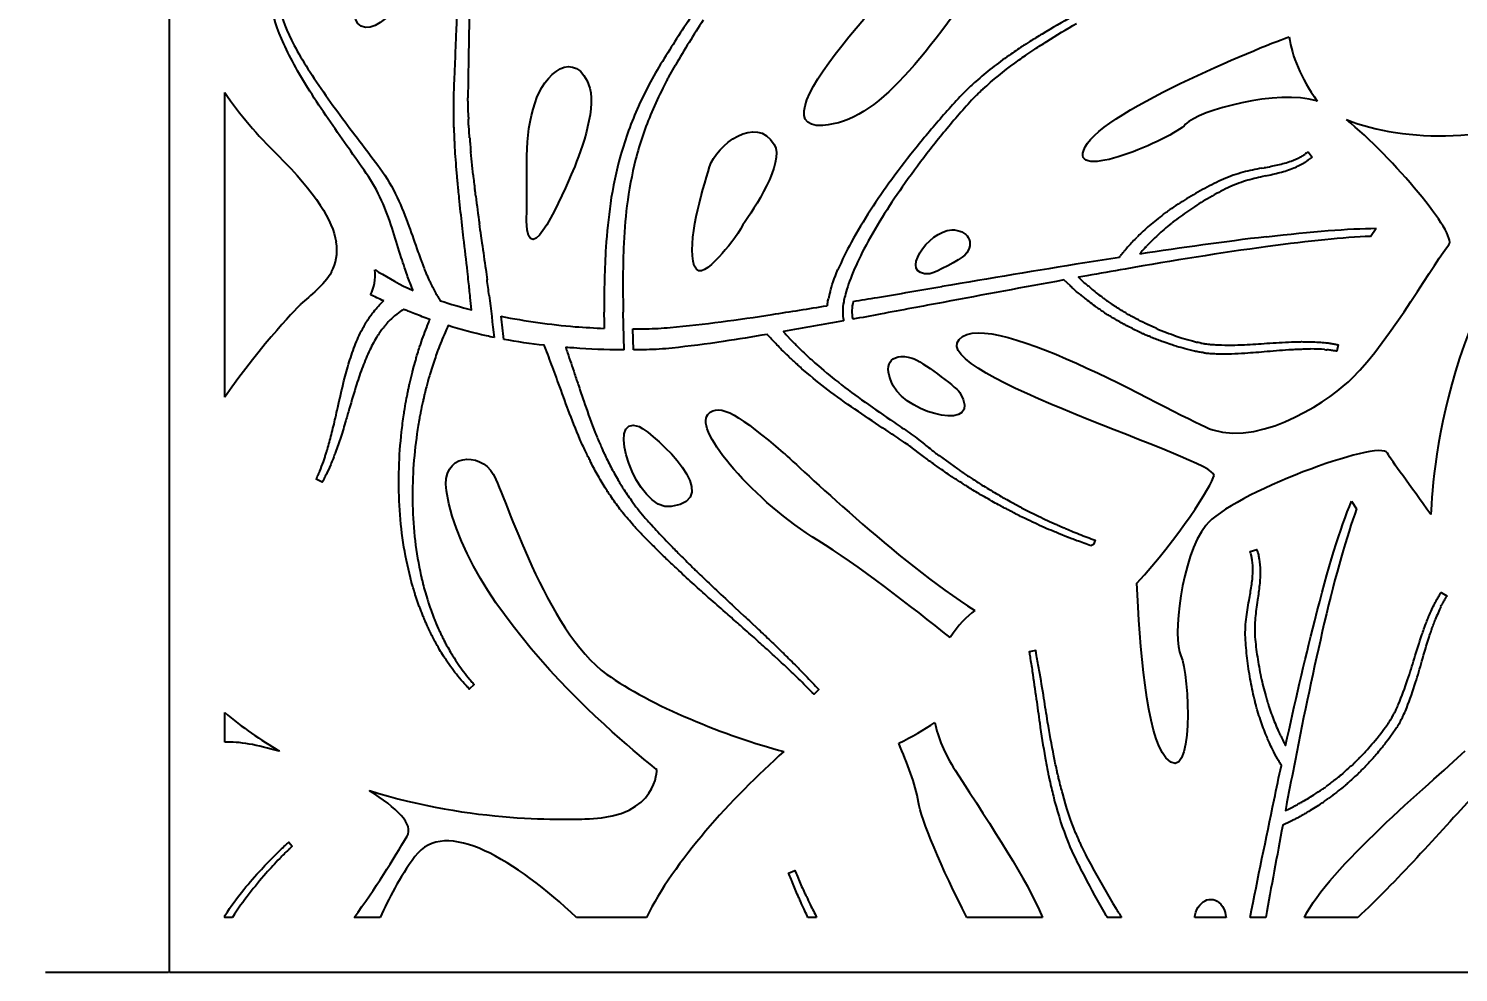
# Model space of a CAD drawing. Header units: metres. Extents: x -136 to 12250, y 0 to 1406.
# Drawn here: x -136 to 1243, y 0 to 911 of the extents above; entities that cross this region are included whole.
import ezdxf

# ---------------------------------------------------------------- set-up
doc = ezdxf.new("R2010")
doc.units = ezdxf.units.M
doc.layers.add('PDF_Geometry', color=7, linetype='Continuous')
doc.styles.add('OpenSansCondensed-Light', font='OpenSansCondensed-Light.ttf')
doc.dimstyles.new('EZDXF', dxfattribs={"dimtxt": 25, "dimasz": 0.175, "dimexe": 0.25, "dimexo": 1, "dimgap": 0.1, "dimtad": 1, "dimdec": 0, "dimzin": 12, "dimtxsty": 'OpenSansCondensed-Light', "dimblk": 'ARCHTICK', "dimcen": 2.5, "dimsd1": 1, "dimsd2": 1, "dimclre": 6, "dimazin": 3, "dimtfac": 0.5, "dimtdec": 0, "dimtmove": 2, "dimatfit": 3})

# ---------------------------------------------------------------- blocks, each defined once
blk = doc.blocks.new('*D8')
at = {"color": 6, "lineweight": -2, "transparency": 16777216}
for p, q in [((-1, 1406.3), (-119.9, 1406.3)), ((-1, 0), (-119.9, 0))]:
    blk.add_line(p, q, dxfattribs=at)
at = {"layer": 'Defpoints', "color": 0, "transparency": 16777216}
for p in [(-119.7, 1406.3), (0, 1406.3), (0, 0)]:
    blk.add_point(p, dxfattribs=at)
at = {"color": 0, "transparency": 16777216, "insert": (-119.7, 1233.6), "char_height": 25, "attachment_point": 5, "rotation": 90, "style": 'OpenSansCondensed-Light'}
blk.add_mtext('1406', dxfattribs=at)
blk = doc.blocks.new('_ARCHTICK')
at = {"color": 0, "linetype": 'ByBlock', "const_width": 0.15}
blk.add_lwpolyline([(-0.5, -0.5), (0.5, 0.5)], dxfattribs=at)

msp = doc.modelspace()

# ---------------------------------------------------------------- linework, layer by layer
at = {"lineweight": -2}
for p, q in [((0, 0), (0, 1406.3)), ((1158.5, 710.1), (1164.2, 717.9)), ((1140.2, 454.7), (1145.2, 447.1)), ((106, 213.6), (105.7, 213.3)), ((192.7, 175.6), (192.7, 175.1)), ((12250, 0), (0, 0))]:
    msp.add_line(p, q, dxfattribs=at)
for points in [[(53.1, 554.9), (53.1, 848.8)], [(53.1, 222.1), (53.1, 250.7)], [(60.8, 53.1), (53.1, 53.1), (53.1, 54.4)], [(203.2, 53.1), (178, 53.1)], [(460, 53.1), (392.6, 53.1)], [(624.2, 53.1), (615.8, 53.1)], [(842.2, 53.1), (769.2, 53.1)], [(918.4, 53.1), (904.5, 53.1)], [(1019.3, 53.1), (989, 53.1)], [(1057.5, 53.1), (1042.4, 53.1)], [(1146.4, 53.1), (1094.8, 53.1)]]:
    msp.add_lwpolyline(points, dxfattribs=at)
at = {"layer": 'PDF_Geometry', "lineweight": -2}
for p, q in [((481.7, 864.1), (488, 875.2)), ((1098.4, 791.7), (1102.2, 786.5)), ((292.8, 769.5), (291.8, 778.6)), ((1053.6, 775.9), (1056, 776.3)), ((1094.5, 781), (1094.5, 781)), ((1098, 783.2), (1097.8, 783.1)), ((1100.4, 785.1), (1100.3, 785)), ((1057.2, 768.4), (1054.5, 767.8)), ((981.2, 746.4), (981.2, 746.4)), ((960.9, 732.8), (961.6, 733.3)), ((967.9, 723.7), (967, 723)), ((971.5, 726.5), (970.3, 725.6)), ((301.4, 703.9), (300.5, 710.6)), ((932.4, 708.4), (933.4, 709.3)), ((946.4, 704.6), (946.3, 704.5)), ((957.9, 715.5), (957.8, 715.3)), ((916.3, 689.9), (916.3, 689.9)), ((920.6, 695.3), (920.8, 695.6)), ((937.4, 694.9), (937.4, 694.9)), ((651.6, 652.6), (651.6, 652.5)), ((419.3, 637.1), (419.3, 636.8)), ((438.6, 600.5), (437.6, 637.1)), ((635.1, 648.1), (635.1, 647.8)), ((447.5, 600.5), (446.9, 620.8))]:
    msp.add_line(p, q, dxfattribs=at)
for points in [[(291.8, 1000.8), (291.5, 996.8), (291.4, 992.9, -0.002507), (291.3, 988.7, -0.001927), (291.1, 982.8, 0.00148), (290.9, 977.6, -0.00034), (290.4, 962.2, 0.000478), (289.4, 931.6, 0.000466), (289, 920.9), (289, 919.8, 0.00063), (288.8, 908, 0.000282), (288.4, 884.1), (288.3, 881.8, 0.000147), (288, 860.2), (288, 857.6, -0.000005), (287.8, 848.3), (287.7, 845.4)], [(254.1, 660.2), (254.1, 660.1, 0.001972), (256.9, 654.9, -0.002621), (258.1, 652.8, 0.003426), (259.2, 651.1, -0.001327), (261.1, 648, 0.018208), (291.1, 639.3, -0.000027), (290, 651.2, 0.004915), (288.4, 666.2, -0.000941), (287.4, 676.1, -0.000053), (283.6, 708.4, 0.001276), (282.3, 720.7, -0.005109), (279.4, 746.9, 0.002397), (278.6, 754.7, -0.006758), (277.4, 768), (276.6, 777.6, -0.00041), (275.6, 790.1), (275.6, 790.1, -0.003719), (274.9, 804.4, 0.001307), (274.5, 813), (274.4, 814.9, -0.000072), (274.2, 818.9), (274.2, 819), (274.2, 819.9, -0.000745), (274.2, 824.9, -0.001679), (274.1, 833.8), (274.1, 836.7, 0.002231), (274.1, 840, 0.000005), (274.1, 842.6, 0.007215), (274.1, 843.6, -0.010212), (274.1, 845.7), (274.3, 848.7, -0.000908), (274.8, 860.6, -0.000185), (275.4, 875.9), (275.7, 884.4, 0.000641), (276.6, 904.4), (276.7, 908.3, -0.001918), (277.2, 920.2, -0.001425)], [(871.1, 922.3, 0.008359), (841.8, 905.3, 0.006688), (829.9, 898, -0.000602), (826, 895.6), (826, 895.5, -0.000416), (823, 893.6, 0.009643), (809.9, 884.7, 0.029685), (777.8, 859.5, 0.016048), (772.8, 854.9, -0.005549), (770.1, 852.4), (766.8, 849.3), (762.5, 844.7, 0.006464), (748.5, 829.2, 0.011972), (721.5, 797.2, 0.012136), (696.7, 765, 0.03273), (657.6, 704.3, 0.024931), (644.8, 678)], [(784.5, 852), (784.6, 852.1, -0.029368), (815.3, 877.2, -0.01045), (827.1, 885.6, 0.000089), (830.9, 888.2, 0.001417), (834.6, 890.6, -0.007105), (846.2, 898.1, -0.008907), (875, 915.5, -0.000858)], [(231.7, 665.9, 0.002093), (230.8, 668.2, -0.011309), (228.5, 674.6, 0.004261), (227.2, 678.4), (227.1, 678.5), (226.6, 680.1, -0.00397), (223.5, 689.7, -0.000525), (215.7, 714.7, 0.025388), (205.9, 741.4, 0.048106), (191.8, 767.7, 0.00398), (174.7, 792.2), (173.4, 794.1, -0.011216), (137.4, 846.8)], [(146.1, 852.6, 0.011149), (183.6, 801.6), (185.4, 799.2, -0.003485), (203, 775.7, -0.047352), (219.5, 747.6, -0.024449), (230.9, 719.8, -0.000388), (239.6, 695.1, 0.003146), (242.3, 687.5, -0.001854), (243.5, 684.3, -0.003145), (244.9, 680.8, 0.011415), (247.2, 674.9, 0.000122), (248.1, 672.9)], [(288.3, 825.2, 0.000839), (288, 836.8, -0.000077), (287.9, 839.4, -0.001012), (287.8, 842.6, 0.003093), (287.8, 843.7)], [(773.9, 841.7), (773.7, 841.6), (770.3, 837.7, 0.006042), (756.7, 822.1, 0.011212), (730.6, 789.9, 0.011759), (706.9, 757.7, 0.032321), (669.9, 697.8, 0.025291), (658.2, 672.5)], [(780, 847.8, -0.006202), (777.2, 845), (775.3, 843.1), (774, 841.8), (773.9, 841.7)], [(1059.4, 700.3, 0.00952), (921.8, 678.6)], [(197.9, 677.9, -0.00108), (201.6, 675.7)], [(921.8, 678.6, 0.001189), (885, 672.1, 0.00054), (877, 670.6, 0.000317), (879.4, 668.3), (881.5, 666.3, 0.008539), (885.5, 662.8, -0.001061), (887, 661.6, -0.003102), (890.2, 658.9)], [(250.8, 666.8), (250.9, 666.7, -0.003663), (251.7, 665)], [(883, 650.4, 0.004142), (879.8, 652.9, 0.002265), (877.7, 654.6, -0.008921), (873.8, 657.8), (873.7, 657.9, -0.001717), (870.9, 660.5, 0.000884), (869, 662.3), (862.8, 668, 0.00131), (746.4, 646.4, -0.000322), (685.6, 635.1, -0.00087), (659, 630.1, -0.00087)], [(900.8, 650.6), (900.9, 650.5, 0.000975), (909.2, 644.5), (909.3, 644.5)], [(191.3, 629.7, 0.001553), (193.5, 632.9), (193.6, 633.1, 0.002742), (195.8, 636, -0.037724), (205.1, 646.5), (205.2, 646.6, -0.001692), (206.5, 647.9)], [(248.1, 335.4, -0.003809), (246.5, 339.1, 0.001816), (245.1, 342.1), (245.1, 342.3, 0.001481), (243.5, 346.3, -0.00017), (242.3, 349.4, 0.003452), (241.6, 351.3, -0.001771), (240.9, 353), (240.8, 353.1, 0.003061), (239.6, 356.8, -0.001013), (237, 364.4), (237, 364.5, 0.000454), (235, 371), (234.6, 372.4, -0.001897), (233.5, 376.3), (233.4, 376.5), (233.1, 377.7, -0.002077), (232.4, 380.5, -0.027178), (225.4, 414.7, -0.022826), (221.7, 450.5, -0.019857), (221.3, 486.6, -0.019906), (223.8, 521.4, -0.012126), (224.8, 529.8, 0.000511), (225.9, 538), (225.9, 538.1, 0.003447), (226.8, 543.7, -0.012086), (228.6, 553.9, 0.001047), (229.6, 558.6), (230.1, 561.4, 0.000098), (230.8, 564.5, -0.002986), (231.7, 568.7, -0.011214), (234.2, 579, 0.001857), (235.1, 582.4, -0.012592), (237.4, 590.8, 0.00445), (238.6, 595, -0.00775), (240.8, 602, 0.004128), (242.2, 606.2), (242.2, 606.3, -0.014495), (248.9, 624.4, -0.007726), (251, 629.9, -0.010118), (236.6, 635.4, 0.000217), (230.2, 638, 0.000319), (225.8, 639.8, 0.020125), (224, 638.6), (223.8, 638.5)], [(951.7, 621.4), (950.1, 622.1, -0.00126), (947.2, 623.4, 0.002144), (944.3, 624.7), (944, 624.8, 0.0059), (941.5, 625.9), (940.6, 626.4, -0.000823), (938.9, 627.3), (936.8, 628.4, 0.000826), (928.2, 632.9, 0.00298), (926.8, 633.6, -0.001414), (925.6, 634.3), (925.2, 634.5, -0.004511), (923.3, 635.7, 0.002372), (920.4, 637.5, -0.003024), (918.4, 638.7, 0.003251), (913.6, 641.7, 0.004482), (912.4, 642.4)], [(151.2, 480.8, -0.016255), (149, 476.4, 0.005462), (148.3, 475.1), (148.3, 475.1, -0.005099), (147.2, 473), (141.5, 475.9, -0.001719), (142.4, 478, -0.003301), (143, 479.2, 0.014964), (144.8, 483.6), (144.9, 483.7, 0.012612), (148.3, 492.6, 0.000039), (149, 494.6, 0.00206), (150.2, 498.2, 0.000612), (151.3, 501.8, -0.000594), (152.2, 504.5, 0.008336), (156.1, 518.8, 0.005791), (160, 535.1, 0.001302), (162.2, 545, -0.006624), (168.2, 570.7, -0.013954), (173.3, 588.9, -0.022495), (179.4, 606.5, -0.029058), (187, 622.4), (187, 622.6, 0.001909), (188.2, 624.6)], [(217.1, 633.4, 0.037558), (209, 625.4, 0.007019), (207.9, 624.2, -0.001727), (206.9, 622.9, -0.00382), (204.8, 620.2)], [(313.1, 612.5, -0.003878), (305.7, 614.1, -0.019699), (268.7, 624, 0.011412), (265.8, 617.3), (265.7, 617.2, 0.014036), (258.9, 600.4, -0.002016), (257.6, 596.8, 0.008208), (255.2, 589.8, -0.003875), (253.8, 585.7, 0.012357), (251.4, 577.9, -0.000997), (250.7, 575.6, 0.010734), (247.7, 564.8, -0.000566), (246.1, 558.4), (245.9, 557.8, -0.000068), (245.2, 554.3, 0.000849), (244.3, 550.6), (244.3, 550.5, 0.011673), (242.1, 540.3, -0.002123), (241.2, 535.5), (241, 534.4, -0.001528), (239.8, 527.6, 0.012111), (238.6, 519.6), (238.6, 519.5, 0.01956), (235.1, 485.9, 0.019796), (234.4, 451, 0.0223), (236.8, 416.3, 0.025956), (242.5, 383), (242.5, 382.9, 0.001425), (242.9, 381, -0.00409), (243.4, 378.9, -0.001913), (244.2, 375.8), (244.4, 375, -0.000672), (246.4, 367.3), (248.7, 359.8, -0.000138), (249.4, 357.4), (249.8, 356.1), (251.1, 352.5, 0.000362), (253.5, 345.6, -0.000974), (255, 341.9, 0.000226), (256.2, 338.9), (256.3, 338.8)], [(650.3, 628.5, -0.001899), (592.1, 618.2, 0.004066), (592.9, 617.3), (592.9, 617.3, 0.001721), (596.2, 613.7), (598.7, 611, 0.009076), (603, 606.6, -0.002144), (605.7, 603.9, 0.01065), (612.2, 597.6, -0.001011), (613.9, 596, -0.003679), (615.8, 594.2, 0.00582), (618.4, 591.8, -0.001383), (621.2, 589.3, -0.001133), (623.2, 587.5, 0.015056), (645.2, 569.3, 0.01065), (670.9, 550.2, 0.00412), (699.2, 530.6, -0.003818), (713.8, 520.4, -0.001234), (720.9, 515.3), (721.2, 515.1), (728.3, 509.5, -0.002818), (733.6, 505.3, 0.008646), (742.3, 498.6), (760.1, 485.7, -0.00119), (763.7, 483.3, 0.000191), (767, 481.1, -0.001193), (770.9, 478.5, -0.002126), (774.9, 475.9)], [(948.3, 612.2, 0.00091), (946.3, 613.1, 0.000847), (943.5, 614.2, -0.001239), (940.3, 615.6, -0.0037), (938.7, 616.2, 0.000421), (937.4, 616.8), (937.3, 616.8), (937.2, 616.9, -0.00285), (934.4, 618.3, 0.000671), (923.4, 623.8), (923.3, 623.8, 0.001767), (921.9, 624.6, -0.004825), (920.6, 625.2), (920.5, 625.3), (919.8, 625.6, -0.004655), (917.9, 626.8, 0.000224), (912.9, 629.8, 0.000672), (908.8, 632.2), (908, 632.7, 0.002059), (906.8, 633.4)], [(202.2, 616.5, -0.004744), (200.7, 614.3, 0.027875), (193.1, 600.5, 0.021737), (186.3, 584.5, 0.01336), (180.4, 567.3, 0.006416), (173.3, 543.7, -0.001477), (170, 532.4, -0.00646), (165.1, 516.3, -0.010492), (160.1, 501.9, -0.003486), (158.4, 497.4), (157.7, 495.6, -0.0045), (155.4, 489.9)], [(412.5, 480.7, -0.016591), (405.6, 493.7, 0.001595), (403.6, 497.7), (403.5, 497.8, 0.001962), (401.2, 502.8, -0.011809), (395.9, 514.4, -0.01225), (384.6, 542.6), (383.6, 545.3, 0.000323), (374, 571.5, 0.002517), (366.6, 591.6, 0.004956), (363, 601.2, -0.002309), (361.7, 604.4), (361.5, 605, -0.020129), (322.3, 610.7, -0.020129)], [(769.6, 468.7, 0.000633), (766, 471, 0.000618), (758.7, 475.7, -0.004309), (754.9, 478), (754.8, 478.1), (751.2, 480.6, 0.000411), (744.7, 485.2, -0.000229), (736.6, 490.8, -0.009058), (727.3, 497.7, 0.002592), (722.2, 501.6), (715.1, 506.9), (713.9, 507.8, 0.000414), (707.9, 512, 0.003661), (693.2, 521.8), (690.9, 523.3, -0.00423), (664.5, 541, -0.010843), (638, 559.8, -0.0143), (615.1, 578.1), (610.1, 582.4, -0.008126), (607, 585.1, 0.004491), (605.3, 586.7), (604, 587.9, -0.012817), (596.6, 594.8, 0.000623), (594.4, 596.9, -0.009403), (589.2, 602, -0.001481), (584.7, 606.7), (583.1, 608.3, -0.014026), (578.5, 613.4), (576.9, 615.2, -0.006055), (576.6, 615.5, -0.004637), (534.1, 608.7, -0.011928), (484.8, 602.3, -0.019043), (460, 600.7, -0.00434), (447.5, 600.5, -0.00434)], [(987.5, 599.6), (979.9, 601.6, -0.000483), (971.4, 603.9), (971.2, 604, -0.000012), (965.8, 605.8, -0.000355), (958.7, 608.3)], [(961.8, 617.3), (961.8, 617.3, 0.000252), (971.2, 613.9), (974.1, 612.9), (977, 612, 0.000305), (986.7, 609.3), (989.9, 608.3)], [(995, 607.2, 0.006626), (992.8, 607.7, 0.010748), (991.5, 607.9)], [(998.9, 606.5), (999, 606.5, -0.003923), (1001.5, 606.2, 0.009227), (1005.3, 605.8), (1006.3, 605.7, -0.0016), (1011.8, 605.4, 0.021433), (1037, 605.6, 0.004163), (1058.6, 606.9, -0.007175), (1082.4, 608.2, -0.007153), (1088.2, 608.4, 0.003177), (1091.9, 608.5, -0.008268), (1098.1, 608.4, 0.00135), (1100.7, 608.4), (1100.8, 608.4)], [(438.6, 600.5, -0.000879), (436.1, 600.5, -0.015633), (389.9, 602.4, -0.002536), (382.1, 603, -0.003067), (383.9, 597.8, -0.002164), (390.7, 577.4, 0.000185), (394.7, 565.6, 0.000082), (399.5, 551), (400.6, 548, 0.012119), (410.7, 520.6), (410.7, 520.5, 0.011729), (415.3, 509.6, -0.002539), (417.6, 504.3, -0.002003), (419.4, 500.3)], [(993.2, 598.5, 0.007263), (991.1, 598.9), (990.9, 598.9, 0.01305), (989.8, 599.1)], [(997.9, 597.8, -0.0019), (1000.1, 597.5, 0.010861), (1004.7, 597.1), (1004.7, 597.1, 0.001365), (1011.4, 596.8), (1011.4, 596.8, 0.021241), (1037.4, 597.5, 0.003766), (1058.8, 599.2, -0.007422), (1082.7, 601, -0.007799), (1089.2, 601.3, 0.001836), (1092.2, 601.4, -0.008451), (1097.9, 601.5, 0.001445), (1100.6, 601.5)], [(1120.4, 606.8, -0.003855), (1124.1, 606.2, -0.003643), (1127.3, 605.6), (1126.2, 599.3, -0.003275), (1123, 599.8), (1122.9, 599.8, -0.002625), (1119.2, 600.4)], [(437.7, 467, 0.002586), (434.8, 471.4, 0.000748), (432.6, 475.3)], [(785, 469.4), (785.1, 469.4, -0.001023), (799.2, 460.9, 0.015291), (805.2, 457.5), (806, 457, 0.001134), (812.8, 453.3), (820.7, 449)], [(425.6, 459.4, 0.002871), (422.7, 463.6), (422.6, 463.7, 0.001605), (420.3, 467.4)], [(445.6, 455.3), (445.6, 455.3), (449.9, 449.3), (451.4, 447.4, -0.001254), (457.7, 439.6, 0.014449), (462, 434.7, -0.002087), (464.3, 432.2), (465.1, 431.4, 0.010623), (471, 424.9, -0.000991), (483.9, 411.4), (485.1, 410.1, 0.007913), (494, 401.2, -0.002306), (499.3, 395.9, -0.000796), (503.4, 391.8, 0.000489), (506.3, 389), (507.1, 388.2, -0.000837), (513.4, 382.2, 0.000054), (520.5, 375.4, 0.000691), (527.5, 368.8, 0.000304), (545, 352.5), (554.3, 343.8, -0.000273), (561, 337.6), (566.8, 332.2, 0.001143), (578.3, 321.2, 0.001068), (582.5, 317.3, -0.004841), (588.9, 311, -0.000678), (598.3, 301.7), (600.5, 299.6, 0.000177), (606.6, 293.6), (607.1, 293, 0.003353), (613.4, 286.4, 0.001217), (626.3, 272.9), (621.7, 268.4, -0.000038), (608.5, 281.5, 0.002015), (601.9, 288), (601.5, 288.4, 0.00111), (595.9, 293.7), (593.1, 296.3, -0.000926), (587.8, 301.2), (583.4, 305.3, 0.004248), (576.7, 311.4, -0.001012), (572.6, 315.1, 0.000061), (566.8, 320.3, -0.000397), (560.8, 325.7, -0.000541), (553.4, 332.2, -0.000109), (548.1, 336.9, -0.000424), (535.9, 347.6, 0.000332), (520.5, 361.2), (519.7, 361.8, 0.001019), (506, 374.1, 0.001844), (498.6, 380.8, -0.000468), (491.3, 387.7, 0.002297), (486, 392.6, -0.007956), (476.5, 401.7, -0.000002), (470, 408.1, 0.000521), (462, 416, -0.011272), (455.7, 422.5), (454.8, 423.4, 0.005553), (452.3, 426.1, -0.013628), (447.6, 431.1), (446.1, 432.9, 0.00065), (441, 438.9), (439.2, 440.9), (437.6, 443, 0.003257), (435.8, 445.4, -0.001093), (434.5, 447)], [(816.6, 442.2), (815.7, 442.7, -0.001146), (811.1, 445.1), (809, 446.2, -0.001566), (805.5, 448, 0.000935), (802.1, 449.8), (801.2, 450.3, -0.016492), (794.9, 453.7, -0.000486), (780.7, 461.9)], [(825.8, 446.3), (825.8, 446.3), (838.4, 440.1, 0.01686), (855.5, 432.1, -0.00108), (860.4, 429.9, -0.000052), (863.9, 428.4, -0.001267), (869.7, 425.9, 0.001412), (877.5, 422.9), (877.6, 422.8, -0.000131), (893, 416.9), (891.4, 412.8)], [(888.9, 411.5, -0.000226), (875.3, 416.5, 0.002189), (870.4, 418.3, -0.001678), (867.1, 419.5), (867, 419.5), (857.6, 423.5, 0.002247), (852.4, 425.6, -0.016905), (835, 433.3, -0.000838), (825.5, 437.8), (822.5, 439.2)], [(1042.4, 53.1, -0.001701), (1065.6, 166.6, -0.001172), (1072.6, 199.7), (1072.6, 199.7, 0.006585), (1071.7, 201.2, -0.012529), (1069.1, 205.7), (1068.9, 206, -0.016694), (1064, 215.3, -0.013966), (1061.1, 221.4), (1060.5, 222.7, -0.011548), (1058.2, 228.2, -0.018174), (1052.4, 243.7, -0.011076), (1049.7, 252.3, 0.001537), (1048.4, 256.7), (1048.2, 257.5, 0.002287), (1047.2, 261.3, -0.0151), (1043, 280.5), (1043, 280.5, -0.01499), (1039.9, 300.5, -0.015338), (1038, 320.6, -0.044941), (1038.6, 340.6, -0.01693), (1041.4, 358.7), (1041.8, 361.1, 0.010447), (1044, 374.5, 0.02899), (1045.1, 387.7, 0.037719), (1044.5, 397.6, 0.001998), (1043.9, 401.2, 0.006879), (1043.6, 402.7, -0.007783), (1043.2, 403.8, -0.005679), (1042.6, 406.2), (1048.8, 407.9, 0.000139), (1049.5, 405.6), (1049.5, 405.6, 0.004449), (1049.8, 404.7, -0.015195), (1050.4, 402.7), (1050.4, 402.5, 0.002102), (1050.8, 400.6, -0.000102), (1051.2, 398.7), (1051.2, 398.7, -0.038274), (1052.2, 387.7, -0.029651), (1051.5, 373.6, -0.01016), (1049.6, 359.4), (1049.2, 356.7, 0.01677), (1047.2, 339.8, 0.044526), (1047.3, 321.3, 0.014347), (1049.8, 301.9, 0.014722), (1053.4, 282.6, 0.016872), (1058.1, 264.4), (1058.6, 262.9, 0.002131), (1059.4, 260), (1059.8, 258.9, -0.000289), (1060.8, 255.7, 0.010784), (1063.6, 247.8), (1063.7, 247.6, 0.018196), (1069.6, 233.1), (1069.6, 233, 0.013307), (1071.9, 228.2, -0.001066), (1072.6, 226.7, 0.01527), (1075.4, 221.2), (1075.5, 221.2, 0.007652), (1076.7, 218.8, -0.008925), (1104.8, 339.3)], [(1223.1, 360.6, -0.002637), (1225, 363.9, -0.003077), (1226.7, 366.6), (1232.2, 363.4, -0.003483), (1230.6, 360.6), (1230.5, 360.5, -0.002866), (1228.7, 357.3)], [(1114, 337.1, 0.009364), (1085.8, 204.2)], [(1179.9, 247.1), (1180, 247.1, -0.003408), (1181.2, 249.4, 0.010057), (1183, 252.8), (1183.4, 253.7, -0.001787), (1185.6, 258.7, 0.021507), (1194.4, 282.3, 0.004049), (1200.9, 303, -0.007197), (1208.2, 325.6, -0.007931), (1210.1, 331.1, 0.004362), (1211.4, 334.7, -0.007573), (1213.6, 340.4, 0.001459), (1214.6, 342.8), (1214.6, 342.9)], [(1187.8, 243, -0.004451), (1188.8, 244.9, 0.010495), (1190.8, 249.1), (1190.9, 249.1, 0.001021), (1193.5, 255.2), (1193.5, 255.3, 0.021266), (1202.1, 279.8, 0.003699), (1208.2, 300.3, -0.007498), (1215.1, 323.4, -0.007726), (1217.2, 329.6, 0.002031), (1218.1, 332.3, -0.008263), (1220.1, 337.7, 0.002673), (1221, 340.3)], [(266.8, 301.2), (266.7, 301.4, 0.003447), (264.3, 305.2, -0.006306), (260.5, 311.2), (260.5, 311.3, -0.000918), (257.4, 316.8), (256.9, 317.8, -0.019307), (254.2, 322.7, 0.003803), (252.7, 325.7)], [(260.2, 329.7, -0.002976), (261.8, 326.3), (261.8, 326.3)], [(263.9, 322, -0.001327), (264.6, 320.6), (265.5, 318.9, 0.00123), (267.4, 315.2, 0.007439), (271.1, 308.9, -0.002361), (273.1, 305.4)], [(874.1, 134.5), (874, 134.6, -0.029393), (861.6, 172.3, -0.010129), (858, 186.4, 0.001325), (856.9, 190.8, 0.001466), (855.9, 195.2, -0.007235), (853.1, 208.7, -0.008763), (847.1, 241.8, -0.000811), (843.5, 264.4, 0.003227), (839, 291.6, 0.004341), (836.5, 305.6), (835.6, 310.6), (829.3, 309.4, -0.002318), (830.1, 304.5, -0.005893), (832.3, 290.6, -0.003364), (836.1, 263.8, 0.000926), (839.4, 240.6, 0.008393), (844.7, 207.1, 0.006303), (847.3, 193.4, -0.000471), (848.2, 188.9), (848.2, 188.8, -0.001229), (849, 185.3, 0.009672), (852.6, 169.9, 0.029699), (864.7, 131, 0.016011), (867.2, 124.7, -0.006332), (868.5, 121.3), (870.3, 117), (873, 111.5, 0.006415), (882.5, 92.7, 0.011972), (902.7, 56.1, 0.001041), (904.5, 53.1, 0.001041)], [(283.5, 290.3), (283.6, 290.2, 0.020653), (289.6, 282.7, -0.00501), (291, 280.9, -0.001495), (293.8, 277.7), (289, 273.4, -0.00288), (286.1, 276.7, 0.004049), (284.5, 278.4, -0.022308), (278.1, 285.9)], [(1156.6, 216.2), (1156.7, 216.3, 0.000446), (1163.2, 223.8), (1165.1, 226.1), (1167, 228.6, 0.001104), (1173, 236.6), (1175.1, 239.3)], [(1177.9, 243.6, 0.006831), (1176.7, 241.8, 0.009394), (1176, 240.7)], [(1185.5, 238.9, 0.007727), (1184.4, 237.1), (1184.2, 236.9, 0.01437), (1183.7, 235.9)], [(1182.3, 233.9), (1177.8, 227.6, -0.000306), (1172.5, 220.4), (1172.4, 220.3, 0.000172), (1168.8, 215.9, 0.000033), (1164, 210.1)], [(1149.2, 208.3), (1148, 207.1, -0.000577), (1145.7, 204.8, 0.000909), (1143.5, 202.6), (1143.3, 202.4, 0.00384), (1141.4, 200.4), (1140.6, 199.7, -0.001479), (1139.1, 198.5), (1137.3, 196.9, 0.000439), (1130, 190.4, 0.001819), (1128.9, 189.4, -0.000836), (1127.9, 188.5), (1127.4, 188.2, -0.005992), (1125.7, 186.9, 0.003789), (1123, 184.8, -0.002277), (1121.1, 183.4, 0.003227), (1116.6, 180, 0.003301), (1115.5, 179.1)], [(1085.8, 204.2, 0.001386), (1078, 164.1, 0.000338), (1076.5, 156.1, -0.000404), (1079.5, 157.5), (1082.2, 158.7, 0.008627), (1086.8, 161.3, -0.000649), (1088.6, 162.3, -0.003622), (1092.2, 164.3)], [(1148.4, 193.3), (1148.3, 193.2), (1148.3, 193.2, -0.002688), (1145.9, 191, 0.000874), (1136.8, 182.7), (1136.8, 182.6, 0.004369), (1135.6, 181.6, -0.002648), (1134.6, 180.6), (1134.4, 180.5), (1133.9, 180.1, -0.00455), (1132.1, 178.7, 0.000022), (1127.5, 175.1, 0.001221), (1123.8, 172.1), (1123.1, 171.5, 0.001521), (1121.9, 170.6)], [(1156.5, 201.8, 0.001796), (1155, 200.2, 0.000979), (1153, 198.1, -0.000584), (1150.6, 195.6, -0.006953), (1149.4, 194.3)], [(1103.8, 171.2), (1103.8, 171.3, 0.000611), (1112.4, 176.9), (1112.5, 177)], [(1097.6, 154.5, 0.003571), (1094.1, 152.4, 0.002793), (1091.7, 151, -0.009099), (1087.3, 148.5), (1087.2, 148.5, -0.000866), (1083.8, 146.8, 0.001684), (1081.4, 145.6), (1073.9, 141.9, 0.001009), (1057.5, 53.1, 0.001009)], [(53.1, 54.4, -0.000534), (53.6, 55.2, -0.028313), (71.6, 80, -0.015936), (88.5, 99.4, -0.012144), (102.3, 113.7, -0.010121), (111.5, 122.5, -0.003979), (114.9, 125.5), (118.3, 121.8, 0.000831), (115, 118.8), (114.7, 118.4, 0.009593), (106.2, 109.9, 0.012366), (92.9, 95.4, 0.016094), (76.8, 75.9, 0.026327), (60.8, 53.1)], [(876.4, 128.8, -0.005983), (878, 125.2), (879.1, 122.8), (879.8, 121.1), (879.9, 121), (880, 120.8), (882.3, 116.2, 0.006023), (892.1, 97.9, 0.011188), (912.8, 62.1, 0.003091), (918.4, 53.1, 0.003091)], [(615.8, 53.1, -0.000165), (614.3, 56.2, 0.000507), (611.4, 62.4, -0.00486), (608.1, 69.8, 0.001239), (606.3, 73.9, -0.012475), (600.9, 86.8, 0.001777), (599.6, 90, 0.000609), (597.2, 95.8), (603.2, 98.3, 0.000504), (605.6, 92.6, -0.002771), (607, 89.2, 0.011906), (612.6, 76.8, -0.001413), (614.4, 73.1, 0.003776), (618, 65.5, -0.000585), (621.1, 59.3, 0.00042), (624.2, 53.1, 0.00042)]]:
    msp.add_lwpolyline(points, format="xyb", dxfattribs=at)
for points in [[(344.5, 736.2), (344.5, 736.7)], [(506.3, 681.3), (506.2, 681.6)], [(425.6, 487.9), (425.6, 487.8)]]:
    msp.add_lwpolyline(points, dxfattribs=at)
for centre, radius, start, end in [((1381, 326.7), 1060.6, 145.6636, 148.4516), ((1417.7, 332.2), 1076.7, 146.9994, 149.7108), ((813.8, 671.2), 397.1, 147.9896, 155.5062), ((708.3, 735.7), 260.4, 151.3292, 153.2254), ((-111.9, 1180.5), 672.7, 331.5984, 331.9388), ((772.5, 700), 333.8, 152.7176, 157.0271), ((758.9, 696.8), 336.5, 155.6109, 164.2567), ((762.9, 703.4), 323.6, 156.9306, 165.5368), ((-13, 813.4), 301.5, 1.1505, 1.8482), ((-23.9, 795.6), 313.2, 3.8126, 4.3685), ((-1581.8, 681.6), 1875.3, 4.0435, 4.1239), ((-1112.7, 708.2), 1405.5, 3.9555, 4.3095), ((1238.2, 869.8), 950.9, 183.897, 184.7335), ((-9913.9, -277.4), 10260.2, 5.90788, 5.97896), ((794.2, 687.9), 372.9, 164.3991, 171.6888), ((1059.7, 844.6), 65.8, 289.8806, 298.5203), ((964.3, 1006.3), 253.5, 300.0002, 300.8426), ((1065.4, 830.2), 50.6, 304.817, 306.4817), ((1117.8, 759.5), 37.4, 124.7429, 126.6147), ((1159.3, 707.1), 104.3, 125.7504, 127.0777), ((1351.7, 467.5), 405, 128.0277, 128.3636), ((792.7, 696.7), 354.1, 165.684, 173.0397), ((1101.8, 511.4), 268.8, 100.323, 104.2223), ((998.2, 1091.2), 320.1, 280.405, 282.838), ((1043.9, 891.1), 114.9, 282.7649, 289.3663), ((1040.8, 888.1), 120.3, 284.6131, 291.3396), ((1057.5, 843.6), 72.7, 291.7988, 300.5269), ((1357.4, 367.2), 490.2, 122.2141, 122.4317), ((1176.3, 657.9), 147.8, 122.0892, 122.8746), ((1072.7, 818.1), 43.1, 305.8715, 308.6624), ((1115.7, 764.7), 25.5, 127.2064, 129.1358), ((863.1, 830.7), 573.6, 186.121, 187.5684), ((1154, 465.4), 329.8, 114.5832, 118.0831), ((1063.1, 663.5), 111.8, 104.1544, 114.4466), ((1066.8, 664.2), 103.4, 106.0936, 116.3354), ((1107.9, 521.9), 251.6, 102.2326, 106.0981), ((981.8, 1112), 351.8, 282.3813, 284.7093), ((-680.8, 628.1), 983.6, 7.0468, 7.4229), ((1516.6, 897.8), 1230.3, 186.9571, 188.1913), ((1153.5, 467.7), 327.7, 121.7208, 125.155), ((1157.3, 457.3), 338.5, 117.9303, 121.3507), ((1170, 458.2), 333.9, 119.8987, 123.2616), ((1172.3, 454.3), 338.5, 116.5816, 119.9024), ((933.6, 668.1), 513.6, 171.7538, 176.4766), ((921, 680.7), 483.4, 173.0036, 177.8576), ((614.3, 1184.6), 569.4, 307.0294, 307.4868), ((751.6, 1031.6), 364.8, 305.141, 305.7535), ((1141.5, 503.3), 280.5, 123.4379, 127.2921), ((-1635.6, 449), 1953.7, 7.6948, 8.0472), ((1090.1, 552.4), 221.8, 129.1227, 133.3984), ((1072.7, 576.6), 192, 126.9503, 129.657), ((1083.7, 573), 190, 128.9093, 131.4503), ((756.7, 980), 332.1, 308.7099, 309.2877), ((1433.5, 117.3), 764.6, 127.2856, 127.5166), ((18267.5, 3208.7), 18139.9, 187.93689, 188.01891), ((1022.4, 617.6), 127.8, 134.764, 137.7768), ((1024.3, 620.1), 127.4, 132.8458, 135.5347), ((1470.7, -2741.5), 3475.8, 96.816, 98.8554), ((1015.1, 634.6), 98.1, 134.5393, 137.6523), ((1097.7, 554.9), 212.8, 131.0831, 135.3138), ((1398.8, 642.6), 979.6, 176.6624, 180.3258), ((1410.1, 664.3), 972.8, 177.9667, 181.6035), ((2052.3, -6577), 7355.1, 98.88508, 99.14866), ((857.7, 736.8), 75.1, 321.3039, 322.6695), ((998.3, 629.7), 101.7, 139.8182, 142.7028), ((1046.4, 592.5), 162.4, 136.902, 140.6177), ((1006.4, 633.1), 92.6, 138.1732, 139.8069), ((1014.1, 630.6), 100.1, 136.4398, 139.9825), ((747, 882.1), 266.8, 316.8205, 317.1598), ((2678.8, 991.6), 2394.4, 187.5209, 187.7599), ((3653, -16403.3), 17310.9, 99.20833, 99.67026), ((-549.5, 549.2), 864, 6.906, 7.9243), ((96.5, 599.5), 150.3, 22.8217, 23.4658), ((14610.7, 2335.5), 14401, 186.70899, 186.87168), ((417.8, 698.9), 223.2, 346.8219, 347.302), ((740.9, 627.2), 107.8, 164.28, 167.8368), ((751, 627.1), 102.6, 165.6331, 168.8862), ((-1578.6, 14160.4), 13697.2, 279.40432, 279.50302), ((-6806.6, 45299.7), 45272.3, 279.52226, 279.60231), ((-42317.9, 404.6), 42737.9, 0.29055, 0.31131), ((334.3, 2175.3), 1560.2, 275.4671, 279.1065), ((-251.5, 6072.2), 5500.8, 278.7071, 279.2663), ((787.7, 617.9), 155.5, 169.8742, 170.6499), ((273, 707.9), 367.1, 350.1689, 350.5818), ((693.4, 637.7), 44, 167.9946, 191.9715), ((693.4, 637.7), 35.2, 164.1349, 192.3776), ((2834.6, 3434.3), 3400.4, 235.2127, 235.3875), ((449.8, 1299.7), 679.3, 258.9437, 265.0689), ((14610.7, 2335.5), 14392.2, 186.79344, 186.88313), ((447.3, 1346.2), 725.4, 265.5824, 267.7914), ((448.7, 1407.8), 787, 269.8722, 270.7983), ((451.5, 971.1), 350.3, 271.3268, 275.1462), ((1124.6, 686.8), 79.8, 263.1425, 264.5251), ((1122.9, 679.9), 79.5, 263.763, 265.4203), ((1167.4, 384.1), 60.2, 332.075, 333.9112), ((1153, 390.3), 82.4, 332.9669, 334.5629), ((-585.5, 2651.6), 3011.9, 304.256, 304.4532)]:
    msp.add_arc(centre, radius, start, end, dxfattribs=at)
for points in [[(630.1, 817.1), (556.7, 812), (728.2, 987.6), (757.7, 1004.1)], [(799.4, 982.1), (727.6, 884.3), (685.2, 821), (630.1, 817.1)], [(232.6, 967.8), (229.8, 923.4), (175.4, 886.8), (177.7, 933.1)], [(110.1, 895.8), (103.7, 909.6), (99.4, 923.2), (97.9, 934.1)], [(104.8, 935.1), (106.5, 925), (111.1, 912.4), (117.6, 899.4)], [(117.6, 899.4), (124.3, 886), (133.9, 870.2), (146.1, 852.6)], [(883.3, 796.5), (902, 832.8), (1065.8, 898.1), (1080, 902.5)], [(1080, 902.5), (1083.2, 883.3), (1090.9, 863.8), (1107.2, 840.6)], [(137.4, 846.8), (125.7, 865.2), (116.5, 881.7), (110.1, 895.8)], [(352.6, 838.8), (359.9, 866.2), (392.2, 894.1), (405.4, 853.1)], [(53.1, 848.8), (67.6, 827.8), (84.6, 807.6), (104, 788.6)], [(287.7, 845.4), (287.7, 844.9), (287.7, 844.3), (287.8, 843.7)], [(405.4, 853.1), (411.4, 830.6), (395.8, 787.8), (387.4, 769.7)], [(784.5, 852), (783, 850.7), (781.5, 849.3), (780, 847.8)], [(1106.6, 840.8), (1070, 852.2), (992.8, 832), (980.2, 818.2)], [(344.5, 736.7), (345.4, 768.2), (341.3, 807.7), (352.6, 838.8)], [(520.9, 777.3), (527.6, 797.8), (566, 828.4), (583.3, 798.7)], [(1107.2, 840.6), (1107, 840.6), (1106.8, 840.7), (1106.6, 840.8)], [(1135.4, 822.7), (1191.8, 800.6), (1278.3, 799), (1360.5, 836.7)], [(288.3, 825.2), (288.3, 824.5), (288.3, 823.8), (288.3, 823.1)], [(980.2, 818.2), (967.7, 804.3), (864.3, 759.6), (883.3, 796.5)], [(1234.2, 702), (1242.8, 711.5), (1179.8, 786.7), (1135.4, 822.7)], [(104, 788.6), (141.7, 751.5), (157.2, 724.9), (160.6, 704.9)], [(583.3, 798.7), (593.4, 780.8), (563.8, 736.3), (552.9, 721.2)], [(506.2, 681.6), (498.8, 705), (513.6, 753.1), (520.9, 777.3)], [(1382.1, 782.8), (1233.6, 686.5), (1219, 485.5), (1216.7, 441.8)], [(387.4, 769.7), (374.8, 739.8), (341.8, 666.8), (344.5, 736.2)], [(552.9, 721.2), (547.5, 710.3), (537.5, 698.4), (530.1, 690.4)], [(1058.2, 709.7), (1102.3, 714.9), (1137.2, 717.6), (1164.2, 717.9)], [(156.2, 675.9), (160.4, 683.9), (162.6, 693.3), (160.6, 704.9)], [(733.5, 674), (701.9, 671.6), (732.2, 715.9), (754.5, 716.3)], [(754.5, 716.3), (769.7, 716.7), (777.9, 704.1), (767.2, 692.1)], [(1158.5, 710.1), (1132.7, 709), (1100, 705.8), (1059.4, 700.3)], [(530.1, 690.4), (519.9, 679.5), (511.1, 671.3), (506.3, 681.3)], [(767.2, 692.1), (762.3, 687.5), (739.2, 675.1), (733.5, 674)], [(1141.3, 573.5), (1178.2, 610.6), (1223.5, 690.1), (1234.2, 702)], [(156.2, 675.9), (149, 662.4), (135.6, 653.2), (126.3, 644.6)], [(193.9, 653.8), (197.2, 660.6), (198.9, 668.5), (197.9, 677.9)], [(637.2, 656.4), (638.7, 662.4), (641.3, 669.7), (644.8, 678)], [(201.6, 675.7), (211.3, 669.9), (222.1, 663.5), (235, 657.8)], [(234.4, 659.3), (233.4, 661.4), (232.6, 663.6), (231.7, 665.9)], [(248.1, 672.9), (249, 670.7), (249.9, 668.6), (250.8, 666.8)], [(251.7, 665), (252.5, 663.2), (253.3, 661.5), (254.1, 660.2)], [(658.2, 672.5), (655.1, 664.7), (652.9, 658), (651.6, 652.6)], [(206.5, 647.9), (201.7, 650), (197.5, 651.9), (193.9, 653.8)], [(894.6, 641.6), (890.2, 644.5), (886.4, 647.6), (883, 650.4)], [(890.2, 658.9), (893.5, 656.1), (896.9, 653.3), (900.8, 650.6)], [(126.3, 644.6), (126.3, 644.6), (89.6, 607.3), (53.1, 554.9)], [(223.8, 638.5), (222.1, 637.4), (219.9, 635.8), (217.1, 633.4)], [(761.8, 610.7), (792.3, 644.4), (978.3, 532.4), (1006.4, 523.4)], [(906.8, 633.4), (905.6, 634.1), (904.3, 634.8), (903.1, 635.7)], [(909.3, 644.5), (910.3, 643.8), (911.3, 643.1), (912.4, 642.4)], [(188.2, 624.6), (189.2, 626.3), (190.2, 628), (191.3, 629.7)], [(951.7, 621.4), (955, 620), (958.3, 618.5), (961.8, 617.3)], [(204.8, 620.2), (203.9, 619), (203.1, 617.8), (202.2, 616.5)], [(1007.6, 479.4), (1010.7, 494.7), (731.3, 577.1), (761.8, 610.7)], [(958.7, 608.3), (955, 609.4), (951.6, 610.8), (948.3, 612.2)], [(989.9, 608.3), (990.3, 608.2), (990.9, 608.1), (991.5, 607.9)], [(995, 607.2), (996.3, 606.9), (997.7, 606.7), (998.9, 606.5)], [(1100.8, 608.4), (1106.4, 608.2), (1111.1, 608), (1115, 607.5)], [(1116.9, 607.3), (1118.1, 607.2), (1119.3, 607.1), (1120.4, 606.8)], [(698.2, 566), (687.9, 585.3), (694.1, 598.6), (716.5, 592.7)], [(989.8, 599.1), (989.1, 599.2), (988.3, 599.4), (987.5, 599.6)], [(997.9, 597.8), (996.3, 597.9), (994.7, 598.2), (993.2, 598.5)], [(1114.2, 600.9), (1110.5, 601.3), (1105.7, 601.4), (1100.6, 601.5)], [(1119.2, 600.4), (1118.5, 600.5), (1117.5, 600.6), (1116.5, 600.7)], [(716.5, 592.7), (725.5, 589.5), (757.3, 566.1), (762.4, 559.5)], [(762.4, 559.5), (786, 520.6), (713.2, 537.7), (698.2, 566)], [(1006.4, 523.4), (1056.1, 507.4), (1123.2, 555.3), (1141.3, 573.5)], [(483.9, 449.4), (450.1, 444.6), (418.7, 539.9), (452.9, 526.7)], [(625.6, 416.7), (565.1, 453.5), (505.2, 522.4), (519.3, 538.3)], [(519.3, 538.3), (530.5, 550.9), (551.2, 536), (592, 501.4)], [(452.9, 526.7), (469.6, 517.7), (537, 456.4), (483.9, 449.4)], [(1174.9, 501), (1167.6, 515.3), (1023.4, 461.3), (999.7, 431.3)], [(267.1, 464.5), (261.5, 500.9), (299.7, 502.9), (312.1, 480.8)], [(419.4, 500.3), (421.4, 496.2), (423.3, 492), (425.6, 487.9)], [(592, 501.4), (607.9, 487.9), (700.9, 397.2), (777, 349)], [(1216.7, 441.8), (1197.2, 469.6), (1178.8, 493.3), (1174.9, 501)], [(155.4, 489.9), (153.8, 486.2), (152.4, 483.2), (151.2, 480.8)], [(425.6, 487.8), (427.7, 483.6), (430.1, 479.5), (432.6, 475.3)], [(312.1, 480.8), (324.5, 458.7), (363, 330), (421.9, 287.5)], [(420.3, 467.4), (417.6, 471.7), (414.9, 476.2), (412.5, 480.7)], [(774.9, 475.9), (778.3, 473.6), (781.6, 471.4), (785, 469.4)], [(933.3, 375.6), (972.5, 418), (1005.8, 470), (1007.6, 479.4)], [(470, 195.8), (470, 195.8), (286.9, 336), (267.1, 464.5)], [(434.5, 447), (431.3, 451), (428.4, 455.3), (425.6, 459.4)], [(437.7, 467), (440.2, 463.1), (442.7, 459.1), (445.6, 455.3)], [(780.7, 461.9), (776.9, 464), (773.2, 466.4), (769.6, 468.7)], [(822.5, 439.2), (820.4, 440.1), (818.5, 441.2), (816.6, 442.2)], [(820.7, 449), (822.4, 448), (824.1, 447.1), (825.8, 446.3)], [(1104.8, 339.3), (1117.8, 390.5), (1129.4, 428.3), (1140.2, 454.7)], [(1145.2, 447.1), (1135.6, 421.1), (1125.3, 385), (1114, 337.1)], [(999.7, 431.3), (975.9, 401.3), (967.2, 322), (975.6, 305.3)], [(753, 323.1), (716.8, 352.2), (662.7, 394.1), (625.6, 416.7)], [(891.4, 412.8), (890.6, 412.4), (889.7, 412), (888.9, 411.5)], [(961.2, 207), (942.7, 227.8), (935.6, 316.6), (933.3, 375.6)], [(1221.4, 357.6), (1222, 358.7), (1222.5, 359.7), (1223.1, 360.6)], [(777, 349), (769.3, 343.6), (760.5, 334.7), (753, 323.1)], [(1214.6, 342.9), (1216.8, 348.1), (1218.7, 352.4), (1220.6, 355.9)], [(1226.4, 352.8), (1224.7, 349.4), (1222.9, 345), (1221, 340.3)], [(1228.7, 357.3), (1228.3, 356.6), (1227.9, 355.7), (1227.5, 354.9)], [(252.7, 325.7), (251.1, 328.8), (249.5, 332), (248.1, 335.4)], [(256.3, 338.8), (257.4, 335.6), (258.8, 332.6), (260.2, 329.7)], [(261.8, 326.3), (262.4, 324.8), (263.2, 323.4), (263.9, 322)], [(273.1, 305.4), (276.6, 300), (280.2, 294.5), (283.5, 290.3)], [(975.6, 305.3), (984.1, 288.6), (988.9, 176), (961.2, 207)], [(278.1, 285.9), (274.4, 290.3), (270.5, 295.9), (266.8, 301.2)], [(421.9, 287.5), (462.8, 257.9), (537.9, 227.3), (592.6, 213.1)], [(53.1, 250.7), (69.9, 236.5), (87.7, 224.2), (106, 213.6)], [(703.5, 221.3), (716.4, 227.2), (727.9, 234), (738.2, 241.1)], [(738.2, 241.1), (741.3, 226.6), (747.6, 211.1), (757.9, 195)], [(1175.1, 239.3), (1175.4, 239.7), (1175.7, 240.2), (1176, 240.7)], [(1177.9, 243.6), (1178.7, 244.8), (1179.4, 246), (1179.9, 247.1)], [(1183.7, 235.9), (1183.3, 235.3), (1182.9, 234.6), (1182.3, 233.9)], [(1187.8, 243), (1187.1, 241.5), (1186.3, 240.2), (1185.5, 238.9)], [(105.7, 213.3), (85.2, 219.5), (66.4, 222.9), (53.1, 222.1)], [(722.4, 163.9), (719.6, 183), (711.3, 201.3), (703.5, 221.3)], [(592.6, 213.1), (542.2, 168.2), (485.8, 106.1), (460, 53.1)], [(1094.8, 53.1), (1118.4, 100.9), (1215.4, 181.3), (1249.8, 213.6)], [(1149.2, 208.3), (1151.7, 210.8), (1154.3, 213.5), (1156.6, 216.2)], [(1164, 210.1), (1161.6, 207.1), (1159, 204.4), (1156.5, 201.8)], [(405.1, 148.2), (471.4, 150.5), (470, 195.8), (470, 195.8)], [(757.9, 195), (795.6, 136.5), (826.1, 91.1), (842.2, 53.1)], [(1149.4, 194.3), (1149.1, 194), (1148.7, 193.7), (1148.4, 193.3)], [(192.7, 175.6), (291.5, 143.9), (384.9, 147.5), (405.1, 148.2)], [(229.1, 131.3), (235.9, 142.6), (219, 159.2), (192.7, 175.1)], [(1092.2, 164.3), (1096, 166.3), (1099.8, 168.5), (1103.8, 171.2)], [(1112.5, 177), (1113.5, 177.6), (1114.5, 178.3), (1115.5, 179.1)], [(1121.9, 170.6), (1120.9, 169.7), (1119.7, 168.8), (1118.5, 168)], [(1258.2, 170.4), (1225.7, 135.4), (1181.5, 85.1), (1146.4, 53.1)], [(769.2, 53.1), (745, 99.4), (724.5, 149.4), (722.4, 163.9)], [(1109.9, 162.2), (1105.7, 159.1), (1101.4, 156.6), (1097.6, 154.5)], [(392.6, 53.1), (335, 107), (265.4, 151.2), (236.7, 111.7)], [(178, 53.1), (198.3, 80.4), (216.4, 110.2), (229.1, 131.3)], [(874.1, 134.5), (874.7, 132.7), (875.6, 130.8), (876.4, 128.8)], [(236.7, 111.7), (221.6, 90.9), (211.1, 71.1), (203.2, 53.1)], [(990, 58), (995.2, 72.4), (1009.8, 75.5), (1017.2, 61.2)], [(989, 53.1), (989.1, 54.8), (989.5, 56.5), (990, 58)], [(1017.2, 61.2), (1017.9, 59.6), (1018.6, 56.7), (1019.3, 53.1)]]:
    msp.add_open_spline(points, degree=3, dxfattribs=at)

# ---------------------------------------------------------------- dimensions: what is measured, and where the dimension line sits
dim = msp.add_linear_dim(base=(-119.7, 1406.3), p1=(0, 0), p2=(0, 1406.3), angle=90, dimstyle='EZDXF')
dim.commit()
dim.dimension.update_dxf_attribs({"geometry": '*D8', "text_midpoint": (-119.7, 1233.6), "dimtype": 160})

doc.saveas('drawing.dxf')
